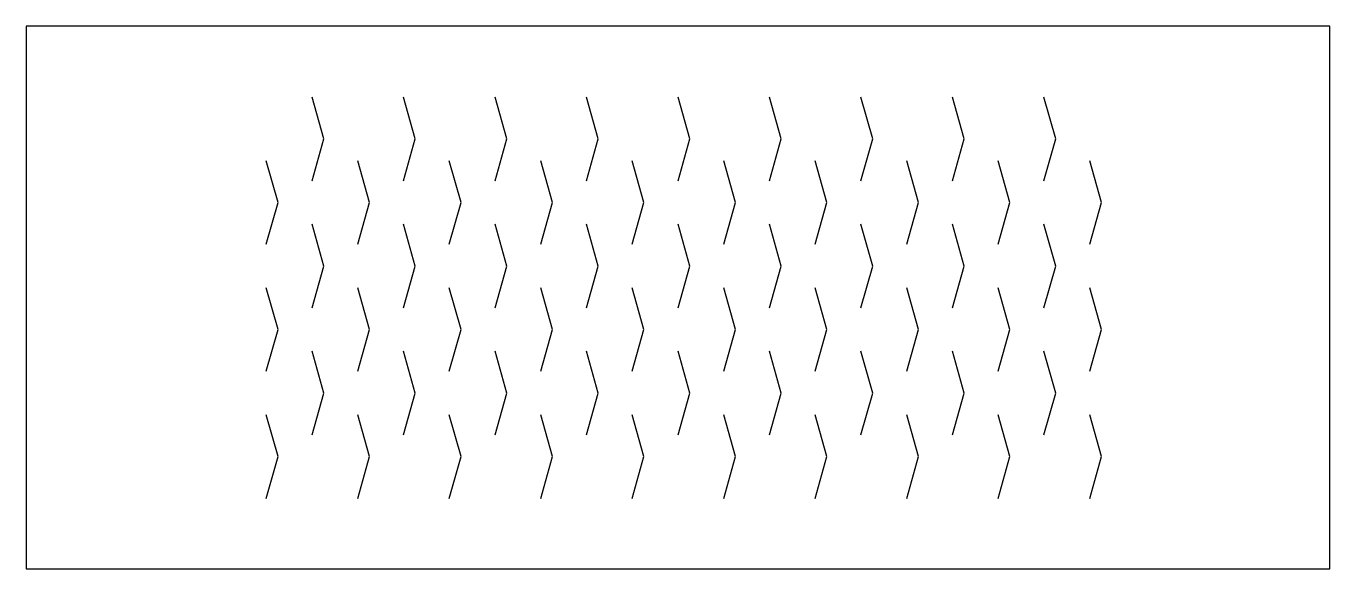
# Model space of a CAD drawing. Header units: millimetres. Extents: x 0 to 120, y 0 to 50.
import ezdxf

# ---------------------------------------------------------------- set-up
doc = ezdxf.new("R2010")
doc.units = ezdxf.units.MM
doc.layers.add('CUT', color=1, linetype='Continuous')

msp = doc.modelspace()

# ---------------------------------------------------------------- linework, layer by layer
at = {"layer": 'CUT'}
msp.add_lwpolyline([(120, 0), (120, 50), (0, 50), (0, 0), (120, 0)], close=True, dxfattribs=at)
for points in [[(26.32, 35.75), (27.4, 39.6), (26.32, 43.45)], [(34.74, 35.75), (35.82, 39.6), (34.74, 43.45)], [(43.16, 35.75), (44.24, 39.6), (43.16, 43.45)], [(51.58, 35.75), (52.66, 39.6), (51.58, 43.45)], [(60, 35.75), (61.08, 39.6), (60, 43.45)], [(68.42, 35.75), (69.5, 39.6), (68.42, 43.45)], [(76.84, 35.75), (77.92, 39.6), (76.84, 43.45)], [(85.26, 35.75), (86.34, 39.6), (85.26, 43.45)], [(93.68, 35.75), (94.76, 39.6), (93.68, 43.45)], [(22.11, 29.9), (23.19, 33.75), (22.11, 37.6)], [(30.53, 29.9), (31.61, 33.75), (30.53, 37.6)], [(38.95, 29.9), (40.03, 33.75), (38.95, 37.6)], [(47.37, 29.9), (48.45, 33.75), (47.37, 37.6)], [(55.79, 29.9), (56.87, 33.75), (55.79, 37.6)], [(64.21, 29.9), (65.29, 33.75), (64.21, 37.6)], [(72.63, 29.9), (73.71, 33.75), (72.63, 37.6)], [(81.05, 29.9), (82.13, 33.75), (81.05, 37.6)], [(89.47, 29.9), (90.55, 33.75), (89.47, 37.6)], [(97.89, 29.9), (98.97, 33.75), (97.89, 37.6)], [(26.32, 24.05), (27.4, 27.9), (26.32, 31.75)], [(34.74, 24.05), (35.82, 27.9), (34.74, 31.75)], [(43.16, 24.05), (44.24, 27.9), (43.16, 31.75)], [(51.58, 24.05), (52.66, 27.9), (51.58, 31.75)], [(60, 24.05), (61.08, 27.9), (60, 31.75)], [(68.42, 24.05), (69.5, 27.9), (68.42, 31.75)], [(76.84, 24.05), (77.92, 27.9), (76.84, 31.75)], [(85.26, 24.05), (86.34, 27.9), (85.26, 31.75)], [(93.68, 24.05), (94.76, 27.9), (93.68, 31.75)], [(22.11, 18.2), (23.19, 22.05), (22.11, 25.9)], [(30.53, 18.2), (31.61, 22.05), (30.53, 25.9)], [(38.95, 18.2), (40.03, 22.05), (38.95, 25.9)], [(47.37, 18.2), (48.45, 22.05), (47.37, 25.9)], [(55.79, 18.2), (56.87, 22.05), (55.79, 25.9)], [(64.21, 18.2), (65.29, 22.05), (64.21, 25.9)], [(72.63, 18.2), (73.71, 22.05), (72.63, 25.9)], [(81.05, 18.2), (82.13, 22.05), (81.05, 25.9)], [(89.47, 18.2), (90.55, 22.05), (89.47, 25.9)], [(97.89, 18.2), (98.97, 22.05), (97.89, 25.9)], [(26.32, 12.35), (27.4, 16.2), (26.32, 20.05)], [(34.74, 12.35), (35.82, 16.2), (34.74, 20.05)], [(43.16, 12.35), (44.24, 16.2), (43.16, 20.05)], [(51.58, 12.35), (52.66, 16.2), (51.58, 20.05)], [(60, 12.35), (61.08, 16.2), (60, 20.05)], [(68.42, 12.35), (69.5, 16.2), (68.42, 20.05)], [(76.84, 12.35), (77.92, 16.2), (76.84, 20.05)], [(85.26, 12.35), (86.34, 16.2), (85.26, 20.05)], [(93.68, 12.35), (94.76, 16.2), (93.68, 20.05)], [(22.11, 6.5), (23.19, 10.35), (22.11, 14.2)], [(30.53, 6.5), (31.61, 10.35), (30.53, 14.2)], [(38.95, 6.5), (40.03, 10.35), (38.95, 14.2)], [(47.37, 6.5), (48.45, 10.35), (47.37, 14.2)], [(55.79, 6.5), (56.87, 10.35), (55.79, 14.2)], [(64.21, 6.5), (65.29, 10.35), (64.21, 14.2)], [(72.63, 6.5), (73.71, 10.35), (72.63, 14.2)], [(81.05, 6.5), (82.13, 10.35), (81.05, 14.2)], [(89.47, 6.5), (90.55, 10.35), (89.47, 14.2)], [(97.89, 6.5), (98.97, 10.35), (97.89, 14.2)]]:
    msp.add_lwpolyline(points, dxfattribs=at)

doc.saveas('drawing.dxf')
